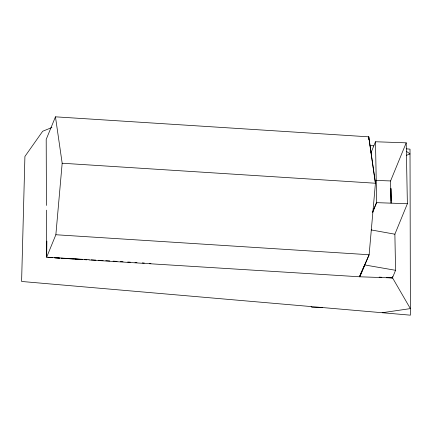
<?xml version="1.0" encoding="UTF-8"?>
<svg xmlns="http://www.w3.org/2000/svg" width="432" height="432" viewBox="0 0 432 432"><rect width="100%" height="100%" fill="white"/><g stroke="black" fill="none" stroke-linecap="round" stroke-linejoin="round"><path stroke-width="0.65" d="M46.607 256.651L46.661 252.612M46.867 241.115L46.656 257.186L82.539 259.324M46.602 257.321L55.863 234.743L62.17 163.231L55.458 116.829L368.798 136.836L375.43 183.238L369.122 254.745L359.867 276.793M55.458 116.829L46.197 139.412L46.424 205.443M370.953 152.82L375.489 141.755L406.21 142.835L407.376 203.731L394.88 234.198L395.566 270.308L392.434 277.943L359.429 276.772L88.987 259.956M372.686 211.82L376.45 202.646L407.376 203.731M372.638 212.447L376.65 202.657L375.489 141.755M391.003 203.018L390.582 180.938L406.21 142.835M51.91 127.51L42.671 131.258L24.916 156.46L21.6 281.47L410.4 315.171L410.011 149.153L406.264 148.808M406.247 155.374L410.017 153.959L406.269 151.216M382.19 312.725L410.373 308.61L392.499 277.787L392.477 276.491M322.623 307.562L312.039 307.438L311.132 306.563M375.889 180.425L390.582 180.938M84.532 259.443L89.186 259.718M91.184 259.837L95.839 260.118M98.501 260.275L103.145 260.55M105.797 260.712L109.771 260.944M113.087 261.144L117.061 261.382M120.377 261.576L123.034 261.738M127.683 262.013L130.334 262.17M134.984 262.445L136.976 262.564M142.285 262.883L144.277 263.002M149.585 263.32L150.914 263.396M388.606 277.555L392.499 277.787M54.686 257.807L60.075 258.125M61.42 258.206L81.632 259.411M379.145 277.133L381.807 277.29M386.462 277.565L392.445 277.922M54.675 257.823L59.384 258.12M61.403 258.244L66.112 258.536M68.126 258.66L73.51 258.995M74.855 259.081L80.239 259.416M81.583 259.497L86.967 259.832M62.17 163.231L375.43 183.238L368.717 136.836M55.863 234.743L369.122 254.745L359.429 276.772L364.7 264.94L395.566 270.308M370.019 145.503L373.837 145.854M371.137 229.921L394.88 234.198M390.976 188.357L391.171 200.972M390.922 188.876L391.144 202.948M368.798 136.836L368.728 139.531M46.44 210.157L46.597 256.651M52.666 257.683L47.947 257.402L52.655 257.699"/></g></svg>
